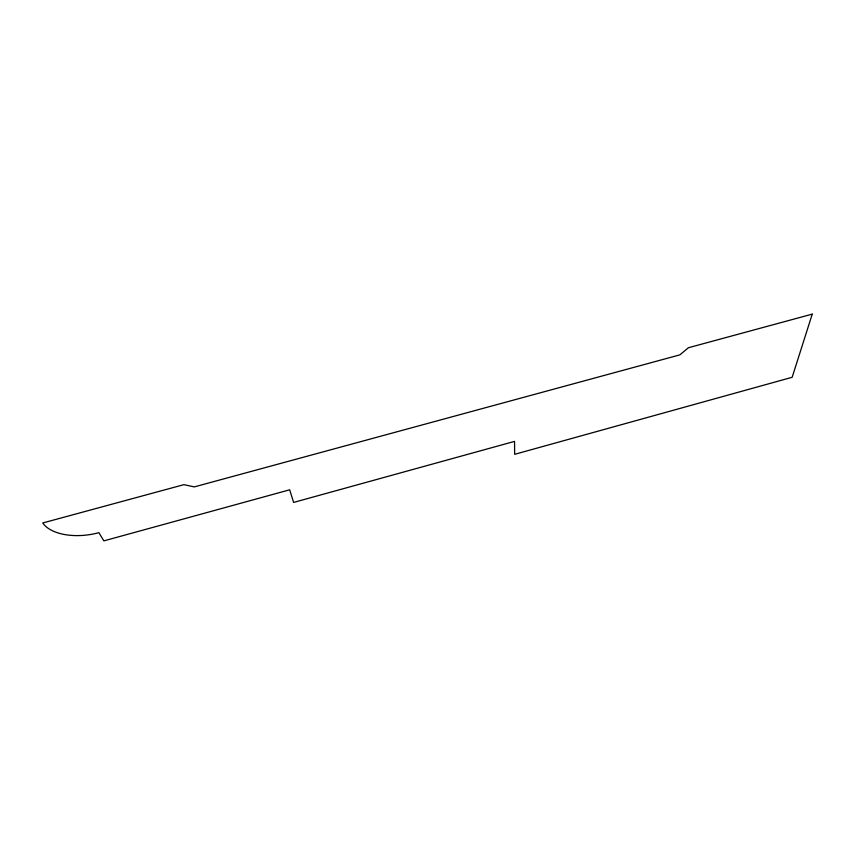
<?xml version="1.0" encoding="UTF-8"?>
<svg xmlns="http://www.w3.org/2000/svg" width="855" height="855" viewBox="0 0 855 855"><rect width="100%" height="100%" fill="white"/><g stroke="black" fill="none" stroke-linecap="round" stroke-linejoin="round"><path stroke-width="1.28" d="M812.25 314.127L792.158 377.29L514.657 454.315L514.55 441.394L293.628 502.419L289.685 489.808L103.861 540.873L98.891 532.665A45.379 24.378 -8.2 0 1 42.75 522.971L183.878 484.667L194.288 486.901L679.885 354.857L688.414 347.739L812.25 314.127"/></g></svg>
